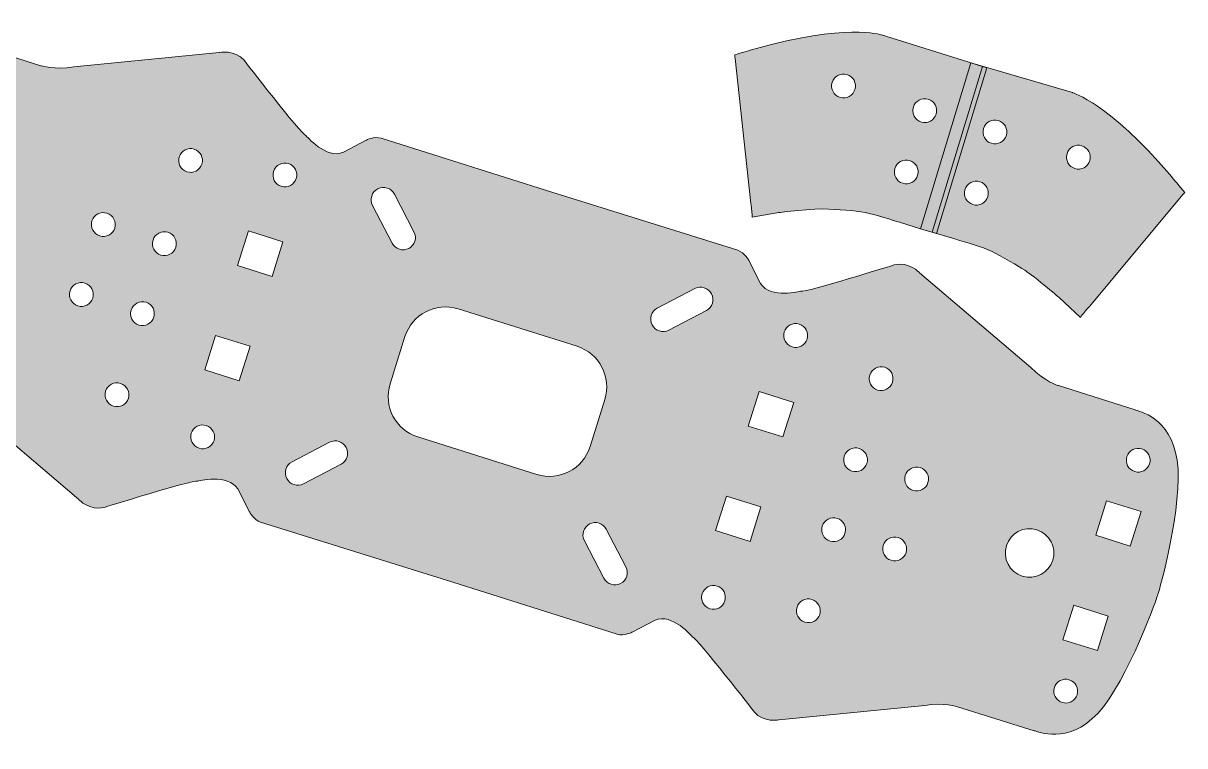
# Model space of a CAD drawing. Header units: inches. Extents: x -76 to 385, y -385 to 84.
# Drawn here: x 175.1 to 381.9, y -379.7 to -251.1 of the extents above; entities that cross this region are included whole.
import ezdxf

# ---------------------------------------------------------------- set-up
doc = ezdxf.new("R2010")
doc.units = ezdxf.units.IN
doc.header["$MEASUREMENT"] = 0
doc.layers.add('katman 1', color=7, linetype='Continuous')

# ---------------------------------------------------------------- blocks, each defined once
blk = doc.blocks.new('block 20')
at = {"layer": 'katman 1', "true_color": 0xffffff}
h = blk.add_hatch(color=7, dxfattribs=at)
h.dxf.hatch_style = 2
edge = h.paths.add_edge_path()
edge.add_spline(control_points=[(327.85, -253.18), (327.85, -253.18), (321.32, -251.11), (305.4, -255.67), (304.19, -256.01), (302.96, -256.36), (301.73, -256.72), (301.75, -257.11), (301.81, -257.36), (301.81, -257.36), (301.81, -257.36), (304.59, -283.21), (304.59, -283.21), (304.76, -284.08), (304.83, -284.89), (304.84, -285.62), (304.84, -285.62), (309.59, -284.81), (309.59, -284.81), (309.59, -284.81), (315.8, -284), (318.51, -284.18), (321.23, -284.36), (323.86, -284.48), (325.69, -284.95), (327.53, -285.42), (331.23, -286.57), (331.23, -286.57), (331.23, -286.57), (334.81, -287.69), (334.81, -287.69), (334.81, -287.69), (343.75, -258.17), (343.75, -258.17), (343.75, -258.17), (344.21, -258.3), (344.21, -258.3), (344.21, -258.3), (327.85, -253.18), (327.85, -253.18)], knot_values=[0, 0, 0, 0, 1, 1, 1, 2, 2, 2, 3, 3, 3, 4, 4, 4, 5, 5, 5, 6, 6, 6, 7, 7, 7, 8, 8, 8, 9, 9, 9, 10, 10, 10, 11, 11, 11, 12, 12, 12, 13, 13, 13, 13], degree=3, periodic=1)
edge = h.paths.add_edge_path()
edge.add_spline(control_points=[(336.19, -264.63), (337.31, -264.96), (337.94, -266.15), (337.6, -267.27), (337.27, -268.39), (336.08, -269.03), (334.96, -268.69), (333.84, -268.35), (333.2, -267.16), (333.54, -266.04), (333.88, -264.92), (335.07, -264.29), (336.19, -264.63)], knot_values=[0, 0, 0, 0, 1, 1, 1, 2, 2, 2, 3, 3, 3, 4, 4, 4, 4], degree=3, periodic=1)
edge = h.paths.add_edge_path()
edge.add_spline(control_points=[(321.72, -260.24), (322.84, -260.58), (323.47, -261.76), (323.13, -262.88), (322.79, -264), (321.61, -264.64), (320.49, -264.3), (319.36, -263.96), (318.73, -262.77), (319.07, -261.65), (319.41, -260.53), (320.6, -259.9), (321.72, -260.24)], knot_values=[0, 0, 0, 0, 1, 1, 1, 2, 2, 2, 3, 3, 3, 4, 4, 4, 4], degree=3, periodic=1)
edge = h.paths.add_edge_path()
edge.add_spline(control_points=[(332.89, -275.53), (334.01, -275.87), (334.64, -277.05), (334.3, -278.17), (333.96, -279.3), (332.78, -279.93), (331.66, -279.59), (330.54, -279.25), (329.9, -278.06), (330.24, -276.94), (330.58, -275.82), (331.77, -275.19), (332.89, -275.53)], knot_values=[0, 0, 0, 0, 1, 1, 1, 2, 2, 2, 3, 3, 3, 4, 4, 4, 4], degree=3, periodic=1)
h = blk.add_hatch(color=7, dxfattribs=at)
h.dxf.hatch_style = 2
edge = h.paths.add_edge_path()
edge.add_spline(control_points=[(379.13, -277.99), (368.42, -265.37), (361.84, -263.46), (361.84, -263.46), (361.84, -263.46), (344.21, -258.3), (344.21, -258.3), (344.21, -258.3), (345.83, -258.81), (345.83, -258.81), (345.83, -258.81), (336.9, -288.31), (336.9, -288.31), (336.9, -288.31), (340.5, -289.36), (340.5, -289.36), (340.5, -289.36), (344.22, -290.46), (346, -291.09), (347.79, -291.72), (350.05, -293.07), (352.4, -294.44), (354.76, -295.8), (359.47, -299.91), (359.47, -299.91), (359.47, -299.91), (363.27, -303.49), (363.27, -303.49), (363.7, -302.85), (364.24, -302.16), (364.9, -301.49), (364.9, -301.49), (381.57, -281.52), (381.57, -281.52), (381.57, -281.52), (381.69, -281.41), (381.86, -281.21), (380.94, -280.13), (380.03, -279.05), (379.13, -277.99)], knot_values=[0, 0, 0, 0, 1, 1, 1, 2, 2, 2, 3, 3, 3, 4, 4, 4, 5, 5, 5, 6, 6, 6, 7, 7, 7, 8, 8, 8, 9, 9, 9, 10, 10, 10, 11, 11, 11, 12, 12, 12, 13, 13, 13, 13], degree=3, periodic=1)
edge = h.paths.add_edge_path()
edge.add_spline(control_points=[(363.53, -272.91), (364.65, -273.25), (365.29, -274.43), (364.95, -275.55), (364.61, -276.67), (363.42, -277.31), (362.3, -276.97), (361.18, -276.63), (360.55, -275.44), (360.89, -274.32), (361.23, -273.2), (362.41, -272.57), (363.53, -272.91)], knot_values=[0, 0, 0, 0, 1, 1, 1, 2, 2, 2, 3, 3, 3, 4, 4, 4, 4], degree=3, periodic=1)
edge = h.paths.add_edge_path()
edge.add_spline(control_points=[(348.67, -268.41), (349.79, -268.75), (350.43, -269.93), (350.09, -271.05), (349.75, -272.17), (348.56, -272.81), (347.44, -272.47), (346.32, -272.13), (345.69, -270.94), (346.03, -269.82), (346.37, -268.7), (347.55, -268.07), (348.67, -268.41)], knot_values=[0, 0, 0, 0, 1, 1, 1, 2, 2, 2, 3, 3, 3, 4, 4, 4, 4], degree=3, periodic=1)
edge = h.paths.add_edge_path()
edge.add_spline(control_points=[(345.37, -279.31), (346.49, -279.65), (347.12, -280.83), (346.78, -281.96), (346.44, -283.08), (345.26, -283.71), (344.14, -283.37), (343.02, -283.03), (342.38, -281.85), (342.72, -280.73), (343.06, -279.61), (344.25, -278.97), (345.37, -279.31)], knot_values=[0, 0, 0, 0, 1, 1, 1, 2, 2, 2, 3, 3, 3, 4, 4, 4, 4], degree=3, periodic=1)
at = {"layer": 'katman 1', "lineweight": 0}
for points, knots in [([(327.85, -253.18), (327.85, -253.18), (321.32, -251.11), (305.4, -255.67), (304.19, -256.01), (302.96, -256.36), (301.73, -256.72), (301.75, -257.11), (301.81, -257.36), (301.81, -257.36), (301.81, -257.36), (304.59, -283.21), (304.59, -283.21), (304.76, -284.08), (304.83, -284.89), (304.84, -285.62), (304.84, -285.62), (309.59, -284.81), (309.59, -284.81), (309.59, -284.81), (315.8, -284), (318.51, -284.18), (321.23, -284.36), (323.86, -284.48), (325.69, -284.95), (327.53, -285.42), (331.23, -286.57), (331.23, -286.57), (331.23, -286.57), (334.81, -287.69), (334.81, -287.69), (334.81, -287.69), (343.75, -258.17), (343.75, -258.17), (343.75, -258.17), (344.21, -258.3), (344.21, -258.3), (344.21, -258.3), (327.85, -253.18), (327.85, -253.18)], [0, 0, 0, 0, 1, 1, 1, 2, 2, 2, 3, 3, 3, 4, 4, 4, 5, 5, 5, 6, 6, 6, 7, 7, 7, 8, 8, 8, 9, 9, 9, 10, 10, 10, 11, 11, 11, 12, 12, 12, 13, 13, 13, 13]), ([(379.13, -277.99), (368.42, -265.37), (361.84, -263.46), (361.84, -263.46), (361.84, -263.46), (344.21, -258.3), (344.21, -258.3), (344.21, -258.3), (345.83, -258.81), (345.83, -258.81), (345.83, -258.81), (336.9, -288.31), (336.9, -288.31), (336.9, -288.31), (340.5, -289.36), (340.5, -289.36), (340.5, -289.36), (344.22, -290.46), (346, -291.09), (347.79, -291.72), (350.05, -293.07), (352.4, -294.44), (354.76, -295.8), (359.47, -299.91), (359.47, -299.91), (359.47, -299.91), (363.27, -303.49), (363.27, -303.49), (363.7, -302.85), (364.24, -302.16), (364.9, -301.49), (364.9, -301.49), (381.57, -281.52), (381.57, -281.52), (381.57, -281.52), (381.69, -281.41), (381.86, -281.21), (380.94, -280.13), (380.03, -279.05), (379.13, -277.99)], [0, 0, 0, 0, 1, 1, 1, 2, 2, 2, 3, 3, 3, 4, 4, 4, 5, 5, 5, 6, 6, 6, 7, 7, 7, 8, 8, 8, 9, 9, 9, 10, 10, 10, 11, 11, 11, 12, 12, 12, 13, 13, 13, 13]), ([(321.72, -260.24), (322.84, -260.58), (323.47, -261.76), (323.13, -262.88), (322.79, -264), (321.61, -264.64), (320.49, -264.3), (319.36, -263.96), (318.73, -262.77), (319.07, -261.65), (319.41, -260.53), (320.6, -259.9), (321.72, -260.24)], [0, 0, 0, 0, 1, 1, 1, 2, 2, 2, 3, 3, 3, 4, 4, 4, 4]), ([(336.19, -264.63), (337.31, -264.96), (337.94, -266.15), (337.6, -267.27), (337.27, -268.39), (336.08, -269.03), (334.96, -268.69), (333.84, -268.35), (333.2, -267.16), (333.54, -266.04), (333.88, -264.92), (335.07, -264.29), (336.19, -264.63)], [0, 0, 0, 0, 1, 1, 1, 2, 2, 2, 3, 3, 3, 4, 4, 4, 4]), ([(348.67, -268.41), (349.79, -268.75), (350.43, -269.93), (350.09, -271.05), (349.75, -272.17), (348.56, -272.81), (347.44, -272.47), (346.32, -272.13), (345.69, -270.94), (346.03, -269.82), (346.37, -268.7), (347.55, -268.07), (348.67, -268.41)], [0, 0, 0, 0, 1, 1, 1, 2, 2, 2, 3, 3, 3, 4, 4, 4, 4]), ([(363.53, -272.91), (364.65, -273.25), (365.29, -274.43), (364.95, -275.55), (364.61, -276.67), (363.42, -277.31), (362.3, -276.97), (361.18, -276.63), (360.55, -275.44), (360.89, -274.32), (361.23, -273.2), (362.41, -272.57), (363.53, -272.91)], [0, 0, 0, 0, 1, 1, 1, 2, 2, 2, 3, 3, 3, 4, 4, 4, 4]), ([(332.89, -275.53), (334.01, -275.87), (334.64, -277.05), (334.3, -278.17), (333.96, -279.3), (332.78, -279.93), (331.66, -279.59), (330.54, -279.25), (329.9, -278.06), (330.24, -276.94), (330.58, -275.82), (331.77, -275.19), (332.89, -275.53)], [0, 0, 0, 0, 1, 1, 1, 2, 2, 2, 3, 3, 3, 4, 4, 4, 4]), ([(345.37, -279.31), (346.49, -279.65), (347.12, -280.83), (346.78, -281.96), (346.44, -283.08), (345.26, -283.71), (344.14, -283.37), (343.02, -283.03), (342.38, -281.85), (342.72, -280.73), (343.06, -279.61), (344.25, -278.97), (345.37, -279.31)], [0, 0, 0, 0, 1, 1, 1, 2, 2, 2, 3, 3, 3, 4, 4, 4, 4])]:
    blk.add_open_spline(points, degree=3, knots=knots, dxfattribs=at)
blk = doc.blocks.new('block 19')
at = {"layer": 'katman 1'}
blk.add_blockref('block 20', (0, 0), dxfattribs=at)
blk = doc.blocks.new('block 18')
at = {"layer": 'katman 1', "true_color": 0xffffff}
h = blk.add_hatch(color=7, dxfattribs=at)
h.dxf.hatch_style = 2
h.paths.add_polyline_path([(343.75, -258.17), (334.81, -287.68), (337.65, -288.54), (346.59, -259.03)])
at = {"layer": 'katman 1', "lineweight": 0}
blk.add_lwpolyline([(343.75, -258.17), (334.81, -287.68), (337.65, -288.54), (346.59, -259.03), (343.75, -258.17)], dxfattribs=at)
at = {"layer": 'katman 1'}
blk.add_blockref('block 19', (0, 0), dxfattribs=at)
blk = doc.blocks.new('block 25')
at = {"layer": 'katman 1', "true_color": 0xffffff}
h = blk.add_hatch(color=7, dxfattribs=at)
h.dxf.hatch_style = 2
edge = h.paths.add_edge_path()
edge.add_spline(control_points=[(380.5, -328.86), (381.66, -336.7), (377.15, -352.55), (377.15, -352.55), (377.15, -352.55), (371.79, -368.13), (366.35, -373.89), (360.92, -379.65), (355.73, -377.02), (355.06, -376.99), (355.06, -376.99), (341.42, -372.7), (341.42, -372.7), (341.42, -372.7), (338.87, -371.9), (335.55, -372.5), (335.55, -372.5), (309.67, -375.03), (309.67, -375.03), (309.67, -375.03), (306.89, -375.64), (305.17, -373.61), (305.17, -373.61), (295.02, -360.48), (294.18, -360.25), (294.18, -360.25), (290.58, -355.99), (287.54, -357.3), (287.54, -357.3), (283.48, -359.44), (283.48, -359.44), (283.48, -359.44), (282.05, -360.19), (280.82, -359.8), (280.82, -359.8), (249.28, -349.86), (249.28, -349.86), (249.28, -349.86), (248.88, -349.73), (248.88, -349.73), (248.88, -349.73), (217.33, -339.86), (217.33, -339.86), (216.09, -339.47), (215.34, -338.04), (215.34, -338.04), (215.34, -338.04), (213.25, -333.96), (213.25, -333.96), (211.49, -331.15), (206.1, -332.59), (206.1, -332.59), (205.29, -332.29), (189.45, -337.26), (189.45, -337.26), (186.88, -337.94), (184.95, -335.85), (184.95, -335.85), (184.95, -335.85), (165.16, -318.98), (165.16, -318.98), (162.78, -316.59), (160.24, -315.79), (160.24, -315.79), (160.24, -315.79), (146.59, -311.5), (146.59, -311.5), (146.02, -311.15), (140.26, -310.34), (139.09, -302.5), (137.93, -294.67), (142.44, -278.82), (142.44, -278.82), (142.44, -278.82), (147.8, -263.24), (153.24, -257.48), (158.67, -251.72), (163.86, -254.35), (164.53, -254.38), (164.53, -254.38), (178.18, -258.66), (178.18, -258.66), (178.18, -258.66), (180.73, -259.46), (184.04, -258.86), (184.04, -258.86), (209.93, -256.34), (209.93, -256.34), (209.93, -256.34), (212.7, -255.73), (214.43, -257.75), (214.43, -257.75), (224.57, -270.89), (225.41, -271.12), (225.41, -271.12), (229.01, -275.38), (232.06, -274.07), (232.06, -274.07), (236.11, -271.92), (236.11, -271.92), (236.11, -271.92), (237.54, -271.18), (238.78, -271.57), (238.78, -271.57), (270.31, -281.51), (270.31, -281.51), (270.31, -281.51), (270.71, -281.63), (270.71, -281.63), (270.71, -281.63), (302.27, -291.51), (302.27, -291.51), (303.51, -291.9), (304.25, -293.33), (304.25, -293.33), (304.25, -293.33), (306.35, -297.41), (306.35, -297.41), (308.1, -300.22), (313.49, -298.78), (313.49, -298.78), (314.31, -299.08), (330.14, -294.1), (330.14, -294.1), (332.72, -293.43), (334.64, -295.51), (334.64, -295.51), (334.64, -295.51), (354.44, -312.38), (354.44, -312.38), (356.81, -314.78), (359.36, -315.58), (359.36, -315.58), (359.36, -315.58), (373, -319.87), (373, -319.87), (373.57, -320.22), (379.34, -321.03), (380.5, -328.86)], knot_values=[0, 0, 0, 0, 1, 1, 1, 2, 2, 2, 3, 3, 3, 4, 4, 4, 5, 5, 5, 6, 6, 6, 7, 7, 7, 8, 8, 8, 9, 9, 9, 10, 10, 10, 11, 11, 11, 12, 12, 12, 13, 13, 13, 14, 14, 14, 15, 15, 15, 16, 16, 16, 17, 17, 17, 18, 18, 18, 19, 19, 19, 20, 20, 20, 21, 21, 21, 22, 22, 22, 23, 23, 23, 24, 24, 24, 25, 25, 25, 26, 26, 26, 27, 27, 27, 28, 28, 28, 29, 29, 29, 30, 30, 30, 31, 31, 31, 32, 32, 32, 33, 33, 33, 34, 34, 34, 35, 35, 35, 36, 36, 36, 37, 37, 37, 38, 38, 38, 39, 39, 39, 40, 40, 40, 41, 41, 41, 42, 42, 42, 43, 43, 43, 44, 44, 44, 45, 45, 45, 46, 46, 46, 46], degree=3, periodic=1)
h.paths.add_polyline_path([(366.31, -362.73), (368.24, -356.58), (362.09, -354.65), (360.16, -360.8)])
h.paths.add_polyline_path([(372.15, -344.14), (374.08, -337.99), (367.93, -336.06), (366, -342.21)])
edge = h.paths.add_edge_path()
edge.add_spline(control_points=[(375.59, -329.49), (375.94, -328.37), (375.33, -327.18), (374.21, -326.83), (373.09, -326.48), (371.9, -327.1), (371.55, -328.22), (371.19, -329.34), (371.82, -330.53), (372.94, -330.88), (374.05, -331.23), (375.24, -330.61), (375.59, -329.49)], knot_values=[0, 0, 0, 0, 1, 1, 1, 2, 2, 2, 3, 3, 3, 4, 4, 4, 4], degree=3, periodic=1)
edge = h.paths.add_edge_path()
edge.add_spline(control_points=[(362.69, -370.57), (363.04, -369.45), (362.42, -368.26), (361.3, -367.91), (360.19, -367.56), (358.99, -368.18), (358.64, -369.3), (358.29, -370.42), (358.91, -371.61), (360.03, -371.96), (361.15, -372.31), (362.34, -371.69), (362.69, -370.57)], knot_values=[0, 0, 0, 0, 1, 1, 1, 2, 2, 2, 3, 3, 3, 4, 4, 4, 4], degree=3, periodic=1)
edge = h.paths.add_edge_path()
edge.add_spline(control_points=[(358.35, -346.64), (359.06, -344.36), (357.8, -341.94), (355.52, -341.22), (353.24, -340.51), (350.82, -341.77), (350.1, -344.05), (349.39, -346.33), (350.65, -348.75), (352.93, -349.47), (355.21, -350.18), (357.63, -348.92), (358.35, -346.64)], knot_values=[0, 0, 0, 0, 1, 1, 1, 2, 2, 2, 3, 3, 3, 4, 4, 4, 4], degree=3, periodic=1)
edge = h.paths.add_edge_path()
edge.add_spline(control_points=[(336.14, -332.83), (336.49, -331.71), (335.87, -330.52), (334.75, -330.17), (333.64, -329.82), (332.44, -330.44), (332.09, -331.56), (331.74, -332.67), (332.37, -333.86), (333.48, -334.22), (334.6, -334.57), (335.79, -333.95), (336.14, -332.83)], knot_values=[0, 0, 0, 0, 1, 1, 1, 2, 2, 2, 3, 3, 3, 4, 4, 4, 4], degree=3, periodic=1)
edge = h.paths.add_edge_path()
edge.add_spline(control_points=[(332.23, -345.27), (332.58, -344.15), (331.96, -342.96), (330.85, -342.61), (329.73, -342.26), (328.53, -342.88), (328.18, -344), (327.83, -345.12), (328.46, -346.31), (329.57, -346.66), (330.69, -347.01), (331.88, -346.39), (332.23, -345.27)], knot_values=[0, 0, 0, 0, 1, 1, 1, 2, 2, 2, 3, 3, 3, 4, 4, 4, 4], degree=3, periodic=1)
edge = h.paths.add_edge_path()
edge.add_spline(control_points=[(316.86, -356.28), (317.22, -355.16), (316.59, -353.97), (315.47, -353.62), (314.36, -353.27), (313.17, -353.89), (312.82, -355.01), (312.47, -356.12), (313.09, -357.31), (314.2, -357.66), (315.32, -358.02), (316.51, -357.4), (316.86, -356.28)], knot_values=[0, 0, 0, 0, 1, 1, 1, 2, 2, 2, 3, 3, 3, 4, 4, 4, 4], degree=3, periodic=1)
edge = h.paths.add_edge_path()
edge.add_spline(control_points=[(329.82, -314.98), (330.17, -313.86), (329.55, -312.67), (328.44, -312.32), (327.32, -311.97), (326.12, -312.59), (325.77, -313.71), (325.42, -314.83), (326.05, -316.02), (327.16, -316.37), (328.28, -316.72), (329.47, -316.1), (329.82, -314.98)], knot_values=[0, 0, 0, 0, 1, 1, 1, 2, 2, 2, 3, 3, 3, 4, 4, 4, 4], degree=3, periodic=1)
edge = h.paths.add_edge_path()
edge.add_spline(control_points=[(325.27, -329.41), (325.62, -328.3), (325, -327.11), (323.88, -326.76), (322.77, -326.4), (321.58, -327.03), (321.22, -328.14), (320.87, -329.26), (321.49, -330.45), (322.61, -330.8), (323.73, -331.15), (324.92, -330.53), (325.27, -329.41)], knot_values=[0, 0, 0, 0, 1, 1, 1, 2, 2, 2, 3, 3, 3, 4, 4, 4, 4], degree=3, periodic=1)
edge = h.paths.add_edge_path()
edge.add_spline(control_points=[(321.36, -341.86), (321.71, -340.74), (321.09, -339.55), (319.97, -339.2), (318.86, -338.85), (317.67, -339.47), (317.32, -340.59), (316.97, -341.7), (317.59, -342.89), (318.7, -343.24), (319.82, -343.59), (321.01, -342.97), (321.36, -341.86)], knot_values=[0, 0, 0, 0, 1, 1, 1, 2, 2, 2, 3, 3, 3, 4, 4, 4, 4], degree=3, periodic=1)
h.paths.add_polyline_path([(304.46, -343.3), (306.39, -337.15), (300.24, -335.22), (298.31, -341.37)])
h.paths.add_polyline_path([(310.3, -324.71), (312.23, -318.56), (306.08, -316.63), (304.15, -322.78)])
edge = h.paths.add_edge_path()
edge.add_spline(control_points=[(314.61, -307.3), (314.96, -306.19), (314.34, -304.99), (313.22, -304.64), (312.11, -304.29), (310.92, -304.92), (310.56, -306.03), (310.21, -307.15), (310.83, -308.34), (311.95, -308.69), (313.07, -309.04), (314.26, -308.42), (314.61, -307.3)], knot_values=[0, 0, 0, 0, 1, 1, 1, 2, 2, 2, 3, 3, 3, 4, 4, 4, 4], degree=3, periodic=1)
edge = h.paths.add_edge_path()
edge.add_spline(control_points=[(299.97, -353.9), (300.32, -352.78), (299.7, -351.59), (298.59, -351.24), (297.47, -350.89), (296.28, -351.51), (295.93, -352.63), (295.58, -353.75), (296.2, -354.94), (297.31, -355.29), (298.43, -355.64), (299.62, -355.02), (299.97, -353.9)], knot_values=[0, 0, 0, 0, 1, 1, 1, 2, 2, 2, 3, 3, 3, 4, 4, 4, 4], degree=3, periodic=1)
edge = h.paths.add_edge_path()
edge.add_spline(control_points=[(296.68, -302.22), (297.75, -301.66), (298.17, -300.33), (297.61, -299.25), (297.33, -298.71), (296.85, -298.34), (296.31, -298.17), (295.78, -298), (295.18, -298.04), (294.64, -298.32), (294.64, -298.32), (287.95, -301.81), (287.95, -301.81), (286.87, -302.37), (286.46, -303.7), (287.02, -304.78), (287.3, -305.31), (287.77, -305.69), (288.31, -305.86), (288.85, -306.03), (289.45, -305.99), (289.99, -305.71), (289.99, -305.71), (296.68, -302.22), (296.68, -302.22)], knot_values=[0, 0, 0, 0, 1, 1, 1, 2, 2, 2, 3, 3, 3, 4, 4, 4, 5, 5, 5, 6, 6, 6, 7, 7, 7, 8, 8, 8, 8], degree=3, periodic=1)
edge = h.paths.add_edge_path()
edge.add_spline(control_points=[(281.42, -350.79), (282.5, -350.22), (282.91, -348.89), (282.35, -347.82), (282.35, -347.82), (278.86, -341.13), (278.86, -341.13), (278.58, -340.59), (278.11, -340.22), (277.57, -340.05), (277.03, -339.88), (276.43, -339.92), (275.89, -340.2), (274.82, -340.76), (274.4, -342.09), (274.96, -343.17), (274.96, -343.17), (278.45, -349.85), (278.45, -349.85), (278.73, -350.39), (279.21, -350.76), (279.74, -350.93), (280.28, -351.1), (280.88, -351.07), (281.42, -350.79)], knot_values=[0, 0, 0, 0, 1, 1, 1, 2, 2, 2, 3, 3, 3, 4, 4, 4, 5, 5, 5, 6, 6, 6, 7, 7, 7, 8, 8, 8, 8], degree=3, periodic=1)
edge = h.paths.add_edge_path()
edge.add_spline(control_points=[(275.97, -326.44), (275.97, -326.44), (278.6, -318.05), (278.6, -318.05), (279.85, -314.07), (277.64, -309.84), (273.66, -308.59), (273.66, -308.59), (252.47, -301.94), (252.47, -301.94), (248.5, -300.69), (244.27, -302.9), (243.02, -306.87), (243.02, -306.87), (240.38, -315.27), (240.38, -315.27), (239.13, -319.24), (241.34, -323.47), (245.32, -324.72), (245.32, -324.72), (266.51, -331.38), (266.51, -331.38), (270.48, -332.63), (274.72, -330.42), (275.97, -326.44)], knot_values=[0, 0, 0, 0, 1, 1, 1, 2, 2, 2, 3, 3, 3, 4, 4, 4, 5, 5, 5, 6, 6, 6, 7, 7, 7, 8, 8, 8, 8], degree=3, periodic=1)
edge = h.paths.add_edge_path()
edge.add_spline(control_points=[(243.7, -291.17), (244.78, -290.61), (245.2, -289.28), (244.63, -288.2), (244.63, -288.2), (241.14, -281.51), (241.14, -281.51), (240.86, -280.98), (240.39, -280.6), (239.85, -280.43), (239.32, -280.27), (238.71, -280.3), (238.18, -280.58), (237.1, -281.14), (236.68, -282.47), (237.24, -283.55), (237.24, -283.55), (240.73, -290.24), (240.73, -290.24), (241.01, -290.77), (241.49, -291.15), (242.02, -291.32), (242.56, -291.49), (243.16, -291.45), (243.7, -291.17)], knot_values=[0, 0, 0, 0, 1, 1, 1, 2, 2, 2, 3, 3, 3, 4, 4, 4, 5, 5, 5, 6, 6, 6, 7, 7, 7, 8, 8, 8, 8], degree=3, periodic=1)
edge = h.paths.add_edge_path()
edge.add_spline(control_points=[(231.64, -329.56), (232.72, -329), (233.14, -327.67), (232.57, -326.59), (232.29, -326.05), (231.82, -325.68), (231.28, -325.51), (230.75, -325.34), (230.15, -325.38), (229.61, -325.66), (229.61, -325.66), (222.92, -329.15), (222.92, -329.15), (221.84, -329.71), (221.43, -331.04), (221.99, -332.11), (222.27, -332.65), (222.74, -333.03), (223.28, -333.2), (223.82, -333.37), (224.42, -333.33), (224.95, -333.05), (224.95, -333.05), (231.64, -329.56), (231.64, -329.56)], knot_values=[0, 0, 0, 0, 1, 1, 1, 2, 2, 2, 3, 3, 3, 4, 4, 4, 5, 5, 5, 6, 6, 6, 7, 7, 7, 8, 8, 8, 8], degree=3, periodic=1)
h.paths.add_polyline_path([(213.51, -314.73), (215.44, -308.59), (209.3, -306.66), (207.37, -312.8)])
h.paths.add_polyline_path([(219.35, -296.14), (221.28, -290), (215.14, -288.07), (213.21, -294.21)])
edge = h.paths.add_edge_path()
edge.add_spline(control_points=[(223.67, -278.74), (224.02, -277.62), (223.4, -276.43), (222.28, -276.08), (221.16, -275.72), (219.97, -276.34), (219.62, -277.46), (219.27, -278.58), (219.89, -279.77), (221.01, -280.12), (222.13, -280.47), (223.32, -279.85), (223.67, -278.74)], knot_values=[0, 0, 0, 0, 1, 1, 1, 2, 2, 2, 3, 3, 3, 4, 4, 4, 4], degree=3, periodic=1)
edge = h.paths.add_edge_path()
edge.add_spline(control_points=[(209.03, -325.33), (209.38, -324.22), (208.76, -323.03), (207.64, -322.68), (206.53, -322.32), (205.33, -322.94), (204.98, -324.06), (204.63, -325.18), (205.25, -326.37), (206.37, -326.72), (207.49, -327.08), (208.68, -326.45), (209.03, -325.33)], knot_values=[0, 0, 0, 0, 1, 1, 1, 2, 2, 2, 3, 3, 3, 4, 4, 4, 4], degree=3, periodic=1)
edge = h.paths.add_edge_path()
edge.add_spline(control_points=[(206.87, -276.16), (207.22, -275.04), (206.6, -273.85), (205.49, -273.5), (204.37, -273.15), (203.17, -273.77), (202.82, -274.89), (202.47, -276.01), (203.1, -277.2), (204.21, -277.55), (205.33, -277.9), (206.52, -277.28), (206.87, -276.16)], knot_values=[0, 0, 0, 0, 1, 1, 1, 2, 2, 2, 3, 3, 3, 4, 4, 4, 4], degree=3, periodic=1)
edge = h.paths.add_edge_path()
edge.add_spline(control_points=[(202.22, -290.97), (202.57, -289.85), (201.95, -288.67), (200.83, -288.31), (199.71, -287.96), (198.52, -288.58), (198.17, -289.7), (197.82, -290.82), (198.44, -292.01), (199.56, -292.36), (200.68, -292.71), (201.87, -292.09), (202.22, -290.97)], knot_values=[0, 0, 0, 0, 1, 1, 1, 2, 2, 2, 3, 3, 3, 4, 4, 4, 4], degree=3, periodic=1)
edge = h.paths.add_edge_path()
edge.add_spline(control_points=[(198.31, -303.42), (198.66, -302.3), (198.04, -301.11), (196.92, -300.76), (195.81, -300.41), (194.61, -301.03), (194.26, -302.14), (193.91, -303.26), (194.53, -304.45), (195.65, -304.81), (196.77, -305.16), (197.96, -304.53), (198.31, -303.42)], knot_values=[0, 0, 0, 0, 1, 1, 1, 2, 2, 2, 3, 3, 3, 4, 4, 4, 4], degree=3, periodic=1)
edge = h.paths.add_edge_path()
edge.add_spline(control_points=[(193.78, -317.84), (194.13, -316.73), (193.51, -315.54), (192.39, -315.19), (191.27, -314.83), (190.08, -315.45), (189.73, -316.57), (189.38, -317.69), (190, -318.88), (191.12, -319.23), (192.24, -319.59), (193.43, -318.96), (193.78, -317.84)], knot_values=[0, 0, 0, 0, 1, 1, 1, 2, 2, 2, 3, 3, 3, 4, 4, 4, 4], degree=3, periodic=1)
edge = h.paths.add_edge_path()
edge.add_spline(control_points=[(191.35, -287.56), (191.7, -286.44), (191.08, -285.25), (189.96, -284.9), (188.84, -284.55), (187.65, -285.17), (187.3, -286.29), (186.95, -287.4), (187.57, -288.59), (188.69, -288.95), (189.81, -289.3), (191, -288.68), (191.35, -287.56)], knot_values=[0, 0, 0, 0, 1, 1, 1, 2, 2, 2, 3, 3, 3, 4, 4, 4, 4], degree=3, periodic=1)
edge = h.paths.add_edge_path()
edge.add_spline(control_points=[(187.44, -300), (187.79, -298.88), (187.17, -297.69), (186.05, -297.34), (184.93, -296.99), (183.75, -297.61), (183.39, -298.73), (183.04, -299.85), (183.66, -301.04), (184.78, -301.39), (185.9, -301.74), (187.09, -301.12), (187.44, -300)], knot_values=[0, 0, 0, 0, 1, 1, 1, 2, 2, 2, 3, 3, 3, 4, 4, 4, 4], degree=3, periodic=1)
edge = h.paths.add_edge_path()
edge.add_spline(control_points=[(168.69, -286.39), (169.4, -284.11), (168.14, -281.68), (165.86, -280.97), (163.58, -280.25), (161.16, -281.52), (160.44, -283.8), (159.73, -286.07), (160.99, -288.5), (163.27, -289.21), (165.55, -289.93), (167.97, -288.66), (168.69, -286.39)], knot_values=[0, 0, 0, 0, 1, 1, 1, 2, 2, 2, 3, 3, 3, 4, 4, 4, 4], degree=3, periodic=1)
h.paths.add_polyline_path([(151.66, -295.3), (153.59, -289.16), (147.45, -287.23), (145.52, -293.37)])
h.paths.add_polyline_path([(157.5, -276.72), (159.43, -270.57), (153.29, -268.64), (151.36, -274.79)])
edge = h.paths.add_edge_path()
edge.add_spline(control_points=[(160.95, -262.07), (161.3, -260.95), (160.68, -259.76), (159.56, -259.41), (158.45, -259.06), (157.26, -259.68), (156.9, -260.8), (156.55, -261.91), (157.17, -263.1), (158.29, -263.46), (159.41, -263.81), (160.6, -263.19), (160.95, -262.07)], knot_values=[0, 0, 0, 0, 1, 1, 1, 2, 2, 2, 3, 3, 3, 4, 4, 4, 4], degree=3, periodic=1)
edge = h.paths.add_edge_path()
edge.add_spline(control_points=[(148.05, -303.15), (148.4, -302.03), (147.78, -300.84), (146.66, -300.49), (145.54, -300.14), (144.35, -300.76), (144, -301.88), (143.65, -302.99), (144.27, -304.19), (145.39, -304.54), (146.51, -304.89), (147.7, -304.26), (148.05, -303.15)], knot_values=[0, 0, 0, 0, 1, 1, 1, 2, 2, 2, 3, 3, 3, 4, 4, 4, 4], degree=3, periodic=1)
at = {"layer": 'katman 1', "lineweight": 0}
for points in [[(219.35, -296.14), (221.28, -290), (215.14, -288.07), (213.21, -294.21), (219.35, -296.14)], [(213.51, -314.73), (215.44, -308.59), (209.3, -306.66), (207.37, -312.8), (213.51, -314.73)], [(310.3, -324.71), (312.23, -318.56), (306.08, -316.63), (304.15, -322.78), (310.3, -324.71)], [(304.46, -343.3), (306.39, -337.15), (300.24, -335.22), (298.31, -341.37), (304.46, -343.3)], [(372.15, -344.14), (374.08, -337.99), (367.93, -336.06), (366, -342.21), (372.15, -344.14)], [(366.31, -362.73), (368.24, -356.58), (362.09, -354.65), (360.16, -360.8), (366.31, -362.73)]]:
    blk.add_lwpolyline(points, dxfattribs=at)
for points, knots in [([(380.5, -328.86), (381.66, -336.7), (377.15, -352.55), (377.15, -352.55), (377.15, -352.55), (371.79, -368.13), (366.35, -373.89), (360.92, -379.65), (355.73, -377.02), (355.06, -376.99), (355.06, -376.99), (341.42, -372.7), (341.42, -372.7), (341.42, -372.7), (338.87, -371.9), (335.55, -372.5), (335.55, -372.5), (309.67, -375.03), (309.67, -375.03), (309.67, -375.03), (306.89, -375.64), (305.17, -373.61), (305.17, -373.61), (295.02, -360.48), (294.18, -360.25), (294.18, -360.25), (290.58, -355.99), (287.54, -357.3), (287.54, -357.3), (283.48, -359.44), (283.48, -359.44), (283.48, -359.44), (282.05, -360.19), (280.82, -359.8), (280.82, -359.8), (249.28, -349.86), (249.28, -349.86), (249.28, -349.86), (248.88, -349.73), (248.88, -349.73), (248.88, -349.73), (217.33, -339.86), (217.33, -339.86), (216.09, -339.47), (215.34, -338.04), (215.34, -338.04), (215.34, -338.04), (213.25, -333.96), (213.25, -333.96), (211.49, -331.15), (206.1, -332.59), (206.1, -332.59), (205.29, -332.29), (189.45, -337.26), (189.45, -337.26), (186.88, -337.94), (184.95, -335.85), (184.95, -335.85), (184.95, -335.85), (165.16, -318.98), (165.16, -318.98), (162.78, -316.59), (160.24, -315.79), (160.24, -315.79), (160.24, -315.79), (146.59, -311.5), (146.59, -311.5), (146.02, -311.15), (140.26, -310.34), (139.09, -302.5), (137.93, -294.67), (142.44, -278.82), (142.44, -278.82), (142.44, -278.82), (147.8, -263.24), (153.24, -257.48), (158.67, -251.72), (163.86, -254.35), (164.53, -254.38), (164.53, -254.38), (178.18, -258.66), (178.18, -258.66), (178.18, -258.66), (180.73, -259.46), (184.04, -258.86), (184.04, -258.86), (209.93, -256.34), (209.93, -256.34), (209.93, -256.34), (212.7, -255.73), (214.43, -257.75), (214.43, -257.75), (224.57, -270.89), (225.41, -271.12), (225.41, -271.12), (229.01, -275.38), (232.06, -274.07), (232.06, -274.07), (236.11, -271.92), (236.11, -271.92), (236.11, -271.92), (237.54, -271.18), (238.78, -271.57), (238.78, -271.57), (270.31, -281.51), (270.31, -281.51), (270.31, -281.51), (270.71, -281.63), (270.71, -281.63), (270.71, -281.63), (302.27, -291.51), (302.27, -291.51), (303.51, -291.9), (304.25, -293.33), (304.25, -293.33), (304.25, -293.33), (306.35, -297.41), (306.35, -297.41), (308.1, -300.22), (313.49, -298.78), (313.49, -298.78), (314.31, -299.08), (330.14, -294.1), (330.14, -294.1), (332.72, -293.43), (334.64, -295.51), (334.64, -295.51), (334.64, -295.51), (354.44, -312.38), (354.44, -312.38), (356.81, -314.78), (359.36, -315.58), (359.36, -315.58), (359.36, -315.58), (373, -319.87), (373, -319.87), (373.57, -320.22), (379.34, -321.03), (380.5, -328.86)], [0, 0, 0, 0, 1, 1, 1, 2, 2, 2, 3, 3, 3, 4, 4, 4, 5, 5, 5, 6, 6, 6, 7, 7, 7, 8, 8, 8, 9, 9, 9, 10, 10, 10, 11, 11, 11, 12, 12, 12, 13, 13, 13, 14, 14, 14, 15, 15, 15, 16, 16, 16, 17, 17, 17, 18, 18, 18, 19, 19, 19, 20, 20, 20, 21, 21, 21, 22, 22, 22, 23, 23, 23, 24, 24, 24, 25, 25, 25, 26, 26, 26, 27, 27, 27, 28, 28, 28, 29, 29, 29, 30, 30, 30, 31, 31, 31, 32, 32, 32, 33, 33, 33, 34, 34, 34, 35, 35, 35, 36, 36, 36, 37, 37, 37, 38, 38, 38, 39, 39, 39, 40, 40, 40, 41, 41, 41, 42, 42, 42, 43, 43, 43, 44, 44, 44, 45, 45, 45, 46, 46, 46, 46]), ([(206.87, -276.16), (207.22, -275.04), (206.6, -273.85), (205.49, -273.5), (204.37, -273.15), (203.17, -273.77), (202.82, -274.89), (202.47, -276.01), (203.1, -277.2), (204.21, -277.55), (205.33, -277.9), (206.52, -277.28), (206.87, -276.16)], [0, 0, 0, 0, 1, 1, 1, 2, 2, 2, 3, 3, 3, 4, 4, 4, 4]), ([(223.67, -278.74), (224.02, -277.62), (223.4, -276.43), (222.28, -276.08), (221.16, -275.72), (219.97, -276.34), (219.62, -277.46), (219.27, -278.58), (219.89, -279.77), (221.01, -280.12), (222.13, -280.47), (223.32, -279.85), (223.67, -278.74)], [0, 0, 0, 0, 1, 1, 1, 2, 2, 2, 3, 3, 3, 4, 4, 4, 4]), ([(243.7, -291.17), (244.78, -290.61), (245.2, -289.28), (244.63, -288.2), (244.63, -288.2), (241.14, -281.51), (241.14, -281.51), (240.86, -280.98), (240.39, -280.6), (239.85, -280.43), (239.32, -280.27), (238.71, -280.3), (238.18, -280.58), (237.1, -281.14), (236.68, -282.47), (237.24, -283.55), (237.24, -283.55), (240.73, -290.24), (240.73, -290.24), (241.01, -290.77), (241.49, -291.15), (242.02, -291.32), (242.56, -291.49), (243.16, -291.45), (243.7, -291.17)], [0, 0, 0, 0, 1, 1, 1, 2, 2, 2, 3, 3, 3, 4, 4, 4, 5, 5, 5, 6, 6, 6, 7, 7, 7, 8, 8, 8, 8]), ([(191.35, -287.56), (191.7, -286.44), (191.08, -285.25), (189.96, -284.9), (188.84, -284.55), (187.65, -285.17), (187.3, -286.29), (186.95, -287.4), (187.57, -288.59), (188.69, -288.95), (189.81, -289.3), (191, -288.68), (191.35, -287.56)], [0, 0, 0, 0, 1, 1, 1, 2, 2, 2, 3, 3, 3, 4, 4, 4, 4]), ([(202.22, -290.97), (202.57, -289.85), (201.95, -288.67), (200.83, -288.31), (199.71, -287.96), (198.52, -288.58), (198.17, -289.7), (197.82, -290.82), (198.44, -292.01), (199.56, -292.36), (200.68, -292.71), (201.87, -292.09), (202.22, -290.97)], [0, 0, 0, 0, 1, 1, 1, 2, 2, 2, 3, 3, 3, 4, 4, 4, 4]), ([(187.44, -300), (187.79, -298.88), (187.17, -297.69), (186.05, -297.34), (184.93, -296.99), (183.75, -297.61), (183.39, -298.73), (183.04, -299.85), (183.66, -301.04), (184.78, -301.39), (185.9, -301.74), (187.09, -301.12), (187.44, -300)], [0, 0, 0, 0, 1, 1, 1, 2, 2, 2, 3, 3, 3, 4, 4, 4, 4]), ([(296.68, -302.22), (297.75, -301.66), (298.17, -300.33), (297.61, -299.25), (297.33, -298.71), (296.85, -298.34), (296.31, -298.17), (295.78, -298), (295.18, -298.04), (294.64, -298.32), (294.64, -298.32), (287.95, -301.81), (287.95, -301.81), (286.87, -302.37), (286.46, -303.7), (287.02, -304.78), (287.3, -305.31), (287.77, -305.69), (288.31, -305.86), (288.85, -306.03), (289.45, -305.99), (289.99, -305.71), (289.99, -305.71), (296.68, -302.22), (296.68, -302.22)], [0, 0, 0, 0, 1, 1, 1, 2, 2, 2, 3, 3, 3, 4, 4, 4, 5, 5, 5, 6, 6, 6, 7, 7, 7, 8, 8, 8, 8]), ([(198.31, -303.42), (198.66, -302.3), (198.04, -301.11), (196.92, -300.76), (195.81, -300.41), (194.61, -301.03), (194.26, -302.14), (193.91, -303.26), (194.53, -304.45), (195.65, -304.81), (196.77, -305.16), (197.96, -304.53), (198.31, -303.42)], [0, 0, 0, 0, 1, 1, 1, 2, 2, 2, 3, 3, 3, 4, 4, 4, 4]), ([(275.97, -326.44), (275.97, -326.44), (278.6, -318.05), (278.6, -318.05), (279.85, -314.07), (277.64, -309.84), (273.66, -308.59), (273.66, -308.59), (252.47, -301.94), (252.47, -301.94), (248.5, -300.69), (244.27, -302.9), (243.02, -306.87), (243.02, -306.87), (240.38, -315.27), (240.38, -315.27), (239.13, -319.24), (241.34, -323.47), (245.32, -324.72), (245.32, -324.72), (266.51, -331.38), (266.51, -331.38), (270.48, -332.63), (274.72, -330.42), (275.97, -326.44)], [0, 0, 0, 0, 1, 1, 1, 2, 2, 2, 3, 3, 3, 4, 4, 4, 5, 5, 5, 6, 6, 6, 7, 7, 7, 8, 8, 8, 8]), ([(314.61, -307.3), (314.96, -306.19), (314.34, -304.99), (313.22, -304.64), (312.11, -304.29), (310.92, -304.92), (310.56, -306.03), (310.21, -307.15), (310.83, -308.34), (311.95, -308.69), (313.07, -309.04), (314.26, -308.42), (314.61, -307.3)], [0, 0, 0, 0, 1, 1, 1, 2, 2, 2, 3, 3, 3, 4, 4, 4, 4]), ([(329.82, -314.98), (330.17, -313.86), (329.55, -312.67), (328.44, -312.32), (327.32, -311.97), (326.12, -312.59), (325.77, -313.71), (325.42, -314.83), (326.05, -316.02), (327.16, -316.37), (328.28, -316.72), (329.47, -316.1), (329.82, -314.98)], [0, 0, 0, 0, 1, 1, 1, 2, 2, 2, 3, 3, 3, 4, 4, 4, 4]), ([(193.78, -317.84), (194.13, -316.73), (193.51, -315.54), (192.39, -315.19), (191.27, -314.83), (190.08, -315.45), (189.73, -316.57), (189.38, -317.69), (190, -318.88), (191.12, -319.23), (192.24, -319.59), (193.43, -318.96), (193.78, -317.84)], [0, 0, 0, 0, 1, 1, 1, 2, 2, 2, 3, 3, 3, 4, 4, 4, 4]), ([(209.03, -325.33), (209.38, -324.22), (208.76, -323.03), (207.64, -322.68), (206.53, -322.32), (205.33, -322.94), (204.98, -324.06), (204.63, -325.18), (205.25, -326.37), (206.37, -326.72), (207.49, -327.08), (208.68, -326.45), (209.03, -325.33)], [0, 0, 0, 0, 1, 1, 1, 2, 2, 2, 3, 3, 3, 4, 4, 4, 4]), ([(231.64, -329.56), (232.72, -329), (233.14, -327.67), (232.57, -326.59), (232.29, -326.05), (231.82, -325.68), (231.28, -325.51), (230.75, -325.34), (230.15, -325.38), (229.61, -325.66), (229.61, -325.66), (222.92, -329.15), (222.92, -329.15), (221.84, -329.71), (221.43, -331.04), (221.99, -332.11), (222.27, -332.65), (222.74, -333.03), (223.28, -333.2), (223.82, -333.37), (224.42, -333.33), (224.95, -333.05), (224.95, -333.05), (231.64, -329.56), (231.64, -329.56)], [0, 0, 0, 0, 1, 1, 1, 2, 2, 2, 3, 3, 3, 4, 4, 4, 5, 5, 5, 6, 6, 6, 7, 7, 7, 8, 8, 8, 8]), ([(325.27, -329.41), (325.62, -328.3), (325, -327.11), (323.88, -326.76), (322.77, -326.4), (321.58, -327.03), (321.22, -328.14), (320.87, -329.26), (321.49, -330.45), (322.61, -330.8), (323.73, -331.15), (324.92, -330.53), (325.27, -329.41)], [0, 0, 0, 0, 1, 1, 1, 2, 2, 2, 3, 3, 3, 4, 4, 4, 4]), ([(375.59, -329.49), (375.94, -328.37), (375.33, -327.18), (374.21, -326.83), (373.09, -326.48), (371.9, -327.1), (371.55, -328.22), (371.19, -329.34), (371.82, -330.53), (372.94, -330.88), (374.05, -331.23), (375.24, -330.61), (375.59, -329.49)], [0, 0, 0, 0, 1, 1, 1, 2, 2, 2, 3, 3, 3, 4, 4, 4, 4]), ([(336.14, -332.83), (336.49, -331.71), (335.87, -330.52), (334.75, -330.17), (333.64, -329.82), (332.44, -330.44), (332.09, -331.56), (331.74, -332.67), (332.37, -333.86), (333.48, -334.22), (334.6, -334.57), (335.79, -333.95), (336.14, -332.83)], [0, 0, 0, 0, 1, 1, 1, 2, 2, 2, 3, 3, 3, 4, 4, 4, 4]), ([(321.36, -341.86), (321.71, -340.74), (321.09, -339.55), (319.97, -339.2), (318.86, -338.85), (317.67, -339.47), (317.32, -340.59), (316.97, -341.7), (317.59, -342.89), (318.7, -343.24), (319.82, -343.59), (321.01, -342.97), (321.36, -341.86)], [0, 0, 0, 0, 1, 1, 1, 2, 2, 2, 3, 3, 3, 4, 4, 4, 4]), ([(281.42, -350.79), (282.5, -350.22), (282.91, -348.89), (282.35, -347.82), (282.35, -347.82), (278.86, -341.13), (278.86, -341.13), (278.58, -340.59), (278.11, -340.22), (277.57, -340.05), (277.03, -339.88), (276.43, -339.92), (275.89, -340.2), (274.82, -340.76), (274.4, -342.09), (274.96, -343.17), (274.96, -343.17), (278.45, -349.85), (278.45, -349.85), (278.73, -350.39), (279.21, -350.76), (279.74, -350.93), (280.28, -351.1), (280.88, -351.07), (281.42, -350.79)], [0, 0, 0, 0, 1, 1, 1, 2, 2, 2, 3, 3, 3, 4, 4, 4, 5, 5, 5, 6, 6, 6, 7, 7, 7, 8, 8, 8, 8]), ([(358.35, -346.64), (359.06, -344.36), (357.8, -341.94), (355.52, -341.22), (353.24, -340.51), (350.82, -341.77), (350.1, -344.05), (349.39, -346.33), (350.65, -348.75), (352.93, -349.47), (355.21, -350.18), (357.63, -348.92), (358.35, -346.64)], [0, 0, 0, 0, 1, 1, 1, 2, 2, 2, 3, 3, 3, 4, 4, 4, 4]), ([(332.23, -345.27), (332.58, -344.15), (331.96, -342.96), (330.85, -342.61), (329.73, -342.26), (328.53, -342.88), (328.18, -344), (327.83, -345.12), (328.46, -346.31), (329.57, -346.66), (330.69, -347.01), (331.88, -346.39), (332.23, -345.27)], [0, 0, 0, 0, 1, 1, 1, 2, 2, 2, 3, 3, 3, 4, 4, 4, 4]), ([(299.97, -353.9), (300.32, -352.78), (299.7, -351.59), (298.59, -351.24), (297.47, -350.89), (296.28, -351.51), (295.93, -352.63), (295.58, -353.75), (296.2, -354.94), (297.31, -355.29), (298.43, -355.64), (299.62, -355.02), (299.97, -353.9)], [0, 0, 0, 0, 1, 1, 1, 2, 2, 2, 3, 3, 3, 4, 4, 4, 4]), ([(316.86, -356.28), (317.22, -355.16), (316.59, -353.97), (315.47, -353.62), (314.36, -353.27), (313.17, -353.89), (312.82, -355.01), (312.47, -356.12), (313.09, -357.31), (314.2, -357.66), (315.32, -358.02), (316.51, -357.4), (316.86, -356.28)], [0, 0, 0, 0, 1, 1, 1, 2, 2, 2, 3, 3, 3, 4, 4, 4, 4]), ([(362.69, -370.57), (363.04, -369.45), (362.42, -368.26), (361.3, -367.91), (360.19, -367.56), (358.99, -368.18), (358.64, -369.3), (358.29, -370.42), (358.91, -371.61), (360.03, -371.96), (361.15, -372.31), (362.34, -371.69), (362.69, -370.57)], [0, 0, 0, 0, 1, 1, 1, 2, 2, 2, 3, 3, 3, 4, 4, 4, 4])]:
    blk.add_open_spline(points, degree=3, knots=knots, dxfattribs=at)
blk = doc.blocks.new('block 24')
at = {"layer": 'katman 1'}
blk.add_blockref('block 25', (0, 0), dxfattribs=at)
blk = doc.blocks.new('block 23')
at = {"layer": 'katman 1'}
blk.add_blockref('block 24', (0, 0), dxfattribs=at)
blk = doc.blocks.new('block 22')
at = {"layer": 'katman 1'}
blk.add_blockref('block 23', (0, 0), dxfattribs=at)

msp = doc.modelspace()

# ---------------------------------------------------------------- block references
at = {"layer": 'katman 1'}
for name in ['block 22', 'block 18']:
    msp.add_blockref(name, (0, 0), dxfattribs=at)

doc.saveas('drawing.dxf')
